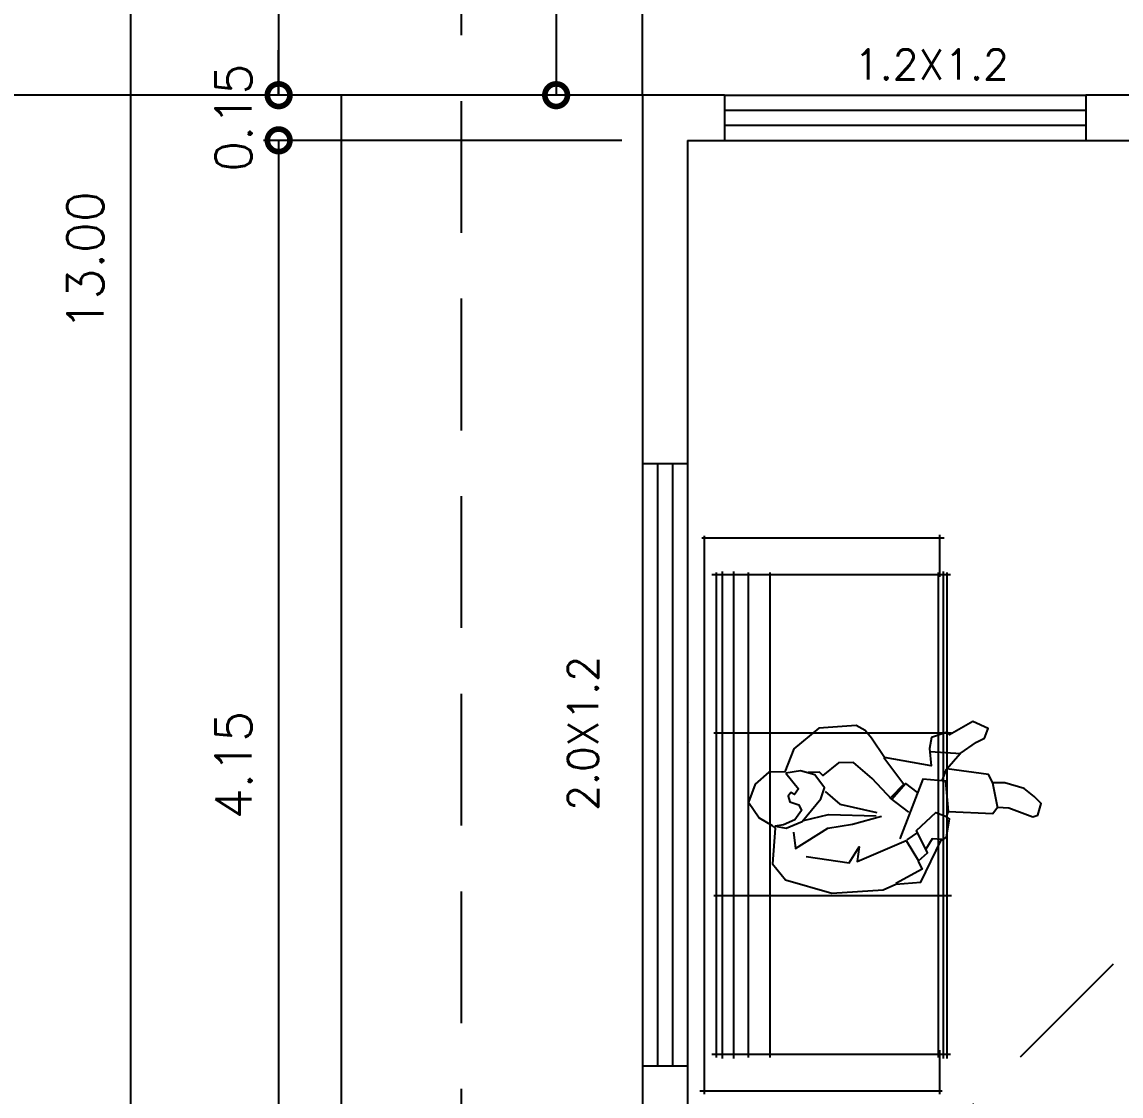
# Model space of a CAD drawing. Extents: x 500 to 638, y 181 to 267.
# Drawn here: x 533.316 to 536.966, y 228.948 to 232.515 of the extents above; entities that cross this region are included whole.
import ezdxf
from ezdxf.enums import TextEntityAlignment as Align

# ---------------------------------------------------------------- set-up
doc = ezdxf.new("R2010")
doc.units = 0
doc.header["$LTSCALE"] = 7
doc.linetypes.add('HIDDEN2', pattern=[0.1875, 0.125, -0.0625])
doc.layers.get('0').update_dxf_attribs({"linetype": 'CONTINUOUS'})
doc.layers.get('DEFPOINTS').update_dxf_attribs({"linetype": 'CONTINUOUS'})
for name, color, linetype in [('ACESSÓRIO', 2, 'CONTINUOUS'), ('ALVENARIA', 7, 'CONTINUOUS'), ('ALVENARIA1', 44, 'CONTINUOUS'), ('COBERTURA', 6, 'CONTINUOUS'), ('COTA', 1, 'CONTINUOUS'), ('JAPOR', 142, 'CONTINUOUS'), ('TEXTO2', 40, 'CONTINUOUS')]:
    doc.layers.add(name, color=color, linetype=linetype)
doc.styles.add('SIMPLEX', font='SIMPLEX.SHX')
doc.dimstyles.new('DIM50', dxfattribs={"dimtxt": 0.12, "dimasz": 0.15, "dimexe": 0.05, "dimexo": 0.09, "dimgap": 0.09, "dimtad": 1, "dimzin": 0, "dimdsep": 46, "dimtxsty": 'SIMPLEX', "dimblk1": 'DOTSMALL', "dimblk2": 'DOTSMALL', "dimsah": 1, "dimcen": 0.09, "dimadec": 0, "dimazin": 0, "dimtfac": 1, "dimtix": 1, "dimtofl": 0, "dimtmove": 2, "dimatfit": 3, "dimldrblk": 'DOTSMALL', "dimfxl": 1, "dimtolj": 1, "dimtzin": 0, "dimarcsym": 0})

# ---------------------------------------------------------------- blocks, each defined once
blk = doc.blocks.new('_DOTSMALL')
at = {"color": 0, "linetype": 'ByBlock', "const_width": 0.5}
blk.add_lwpolyline([(-0.0625, 0, 1), (0.0625, 0, 1)], format="xyb", close=True, dxfattribs=at)
blk = doc.blocks.new('*D16')
at = {"layer": 'COTA', "color": 0, "lineweight": -2}
for p, q in [((535.3086, 232.1219), (534.1188, 232.1219)), ((534.1688, 232.1219), (534.1688, 227.9719)), ((535.3086, 227.9719), (534.1188, 227.9719))]:
    blk.add_line(p, q, dxfattribs=at)
at = {"layer": 'DEFPOINTS', "color": 0}
for p in [(535.3986, 232.1219), (534.1688, 227.9719), (535.3986, 227.9719)]:
    blk.add_point(p, dxfattribs=at)
at = {"layer": 'COTA', "color": 0, "lineweight": -2, "xscale": 0.15, "yscale": 0.15, "zscale": 0.15}
for p, rotation in [((534.1688, 232.1219), 90), ((534.1688, 227.9719), 270)]:
    blk.add_blockref('_DOTSMALL', p, dxfattribs=dict(at, rotation=rotation))
at = {"layer": 'COTA', "color": 0, "insert": (534.0188, 230.0469), "char_height": 0.12, "attachment_point": 5, "rotation": 90, "style": 'SIMPLEX'}
blk.add_mtext('\\A1;4.15', dxfattribs=at)
blk = doc.blocks.new('Bipman03')
blk.add_lwpolyline([(0.2804, 0.0302), (0.4279, 0.0323), (0.4422, 0.0548), (0.4791, 0.0548), (0.561, 0.0302), (0.5773, 0.0364), (0.5855, 0.0753), (0.561, 0.0979), (0.526, 0.1221), (0.4606, 0.1368), (0.4217, 0.1347), (0.4053, 0.1614), (0.2661, 0.1716), (0.3071, 0.2249), (0.3583, 0.2659), (0.3849, 0.2802), (0.3951, 0.313), (0.3419, 0.3335), (0.2682, 0.2843), (0.26, 0.2925), (0.2088, 0.272), (0.2047, 0.2351), (0.2129, 0.1778), (0.0573, 0.1962), (0.0103, 0.2578), (-0.0124, 0.2823), (-0.0431, 0.2966), (-0.1672, 0.2805), (-0.2458, 0.2065), (-0.2703, 0.1286), (-0.3236, 0.1245), (-0.3666, 0.0815), (-0.385, 0.02), (-0.3461, -0.0292), (-0.3011, -0.0517), (-0.2908, -0.0599), (-0.2929, -0.1788), (-0.2458, -0.23), (-0.0902, -0.2648), (0.0798, -0.2423), (0.1207, -0.2218), (0.2026, -0.2095), (0.262, -0.0661), (0.2784, -0.0558), (0.2845, 0.0057), (0.2743, 0.0118)], close=True)
for points in [[(0.2067, 0.2249), (0.3091, 0.2249)], [(0.0552, 0.1962), (0.1269, 0.1122), (0.0839, 0.063), (0.1474, 0.02)], [(0.1719, 0.0876), (0.133, 0.1143), (0.09, 0.0589), (0.0204, 0.1245), (-0.0451, 0.1737), (-0.0943, 0.1696), (-0.1434, 0.1245), (-0.1557, 0.1347), (-0.1925, 0.1306)], [(0.2641, 0.1696), (0.2518, 0.1306)], [(-0.2663, 0.1245), (-0.2212, 0.0753), (-0.2335, 0.0548), (-0.2458, 0.061), (-0.254, 0.0487), (-0.2478, 0.0302), (-0.2171, 0.022), (-0.2069, 0.0036), (-0.2274, -0.0292), (-0.2642, -0.0476), (-0.2908, -0.0538), (-0.254, -0.0579), (-0.2028, -0.0333), (-0.1454, 0.0466), (-0.1352, 0.0835), (-0.17, 0.1245), (-0.2192, 0.1347), (-0.2663, 0.1245)], [(0.2804, 0.0302), (0.2646, 0.1306), (0.1883, 0.1327), (0.1248, -0.0702)], [(0.4197, 0.1347), (0.4422, 0.0528)], [(-0.1332, 0.0712), (-0.082, 0.0323), (0.0429, 0.0118)], [(-0.2294, -0.0702), (-0.2192, -0.1234), (-0.1168, -0.0497), (-0.0349, -0.0312), (0.0593, 0.0016)], [(-0.1987, -0.0292), (-0.1168, -0.0046), (0.0409, 0.0016)], [(-0.1823, -0.148), (-0.039, -0.1603), (-0.0083, -0.105), (-0.0124, -0.1542), (0.1453, -0.0743), (0.1904, -0.1398), (0.219, -0.1111), (0.1781, -0.0394), (0.2381, 0.0246), (0.2743, 0.0138)], [(0.1822, -0.0456), (0.1474, -0.0722)], [(0.2641, -0.064), (0.2313, -0.064), (0.2129, -0.0989)], [(0.1904, -0.1419), (0.2047, -0.1665), (0.1207, -0.2197)]]:
    blk.add_lwpolyline(points)
blk = doc.blocks.new('A$C7B130806')
at = {"layer": 'ACESSÓRIO'}
for p, q in [((0.0108, 0.8444), (0.0108, 0.0398)), ((0.1215, 0.8413), (1.7393, 0.8413)), ((1.7393, 0.8547), (0.1247, 0.8547)), ((0.1323, 0.8655), (0.1323, 0.8163)), ((0.1323, 0.8412), (0.1323, 0.0738)), ((0.6588, 0.8687), (0.6588, 0.0803)), ((1.1988, 0.8687), (1.1988, 0.0803)), ((1.7253, 0.8228), (1.7253, 0.8655)), ((0.1399, 0.8304), (0, 0.8304)), ((0.1247, 0.825), (1.7361, 0.825)), ((1.8576, 0.8304), (1.7113, 0.8304)), ((1.7253, 0.0738), (1.7253, 0.8379)), ((1.8468, 0.0333), (1.8468, 0.8379)), ((0.1247, 0.2659), (1.7361, 0.2659)), ((0.1247, 0.194), (1.7361, 0.194)), ((0.1215, 0.1451), (1.7393, 0.1451)), ((0.1215, 0.1072), (1.7393, 0.1072)), ((0.1247, 0.0879), (1.7361, 0.0879)), ((0.0032, 0.0474), (1.8576, 0.0474)), ((0.6896, 0), (0.6896, 0.0001))]:
    blk.add_line(p, q, dxfattribs=at)
at = {"layer": 'ACESSÓRIO', "rotation": 86.47595088633102}
blk.add_blockref('Bipman03', (0.9319, 0.5777), dxfattribs=at)
blk = doc.blocks.new('*D19')
at = {"layer": 'COTA', "color": 0, "lineweight": -2}
for p, q in [((535.3086, 238.0719), (534.1188, 238.0719)), ((534.1688, 238.0719), (534.1688, 232.2719)), ((535.3086, 232.2719), (534.1188, 232.2719))]:
    blk.add_line(p, q, dxfattribs=at)
at = {"layer": 'DEFPOINTS', "color": 0}
for p in [(535.3986, 238.0719), (534.1688, 232.2719), (535.3986, 232.2719)]:
    blk.add_point(p, dxfattribs=at)
at = {"layer": 'COTA', "color": 0, "lineweight": -2, "xscale": 0.15, "yscale": 0.15, "zscale": 0.15}
for p, rotation in [((534.1688, 238.0719), 90), ((534.1688, 232.2719), 270)]:
    blk.add_blockref('_DOTSMALL', p, dxfattribs=dict(at, rotation=rotation))
at = {"layer": 'COTA', "color": 0, "insert": (534.0188, 235.1719), "char_height": 0.12, "attachment_point": 5, "rotation": 90, "style": 'SIMPLEX'}
blk.add_mtext('\\A1;5.80', dxfattribs=at)
blk = doc.blocks.new('*D20')
at = {"layer": 'COTA', "color": 0, "lineweight": -2}
for p, q in [((534.1688, 232.2719), (534.1688, 232.4219)), ((535.3086, 232.2719), (534.1188, 232.2719)), ((535.3086, 232.1219), (534.1188, 232.1219)), ((534.1688, 232.1219), (534.1688, 231.9719))]:
    blk.add_line(p, q, dxfattribs=at)
at = {"layer": 'DEFPOINTS', "color": 0}
for p in [(535.3986, 232.2719), (534.1688, 232.1219), (535.3986, 232.1219)]:
    blk.add_point(p, dxfattribs=at)
at = {"layer": 'COTA', "color": 0, "lineweight": -2, "xscale": 0.15, "yscale": 0.15, "zscale": 0.15}
for p, rotation in [((534.1688, 232.2719), 270), ((534.1688, 232.1219), 90)]:
    blk.add_blockref('_DOTSMALL', p, dxfattribs=dict(at, rotation=rotation))
at = {"layer": 'COTA', "color": 0, "insert": (534.0188, 232.1969), "char_height": 0.12, "attachment_point": 5, "rotation": 90, "style": 'SIMPLEX'}
blk.add_mtext('\\A1;0.15', dxfattribs=at)
blk = doc.blocks.new('*D40')
at = {"layer": 'COTA', "color": 0, "lineweight": -2}
for p, q in [((535.2866, 238.2219), (533.6266, 238.2219)), ((533.6766, 238.2219), (533.6766, 225.2219)), ((535.2866, 225.2219), (533.6266, 225.2219))]:
    blk.add_line(p, q, dxfattribs=at)
at = {"layer": 'DEFPOINTS', "color": 0}
for p in [(535.3766, 238.2219), (533.6766, 225.2219), (535.3766, 225.2219)]:
    blk.add_point(p, dxfattribs=at)
at = {"layer": 'COTA', "color": 0, "lineweight": -2, "xscale": 0.15, "yscale": 0.15, "zscale": 0.15}
for p, rotation in [((533.6766, 238.2219), 90), ((533.6766, 225.2219), 270)]:
    blk.add_blockref('_DOTSMALL', p, dxfattribs=dict(at, rotation=rotation))
at = {"layer": 'COTA', "color": 0, "insert": (533.5266, 231.7219), "char_height": 0.12, "attachment_point": 5, "rotation": 90, "style": 'SIMPLEX'}
blk.add_mtext('\\A1;13.00', dxfattribs=at)
blk = doc.blocks.new('*D162')
at = {"layer": 'COTA', "color": 0, "lineweight": -2}
for p, q in [((535.2866, 235.0719), (535.0403, 235.0719)), ((535.0903, 235.0719), (535.0903, 232.2719)), ((535.2186, 232.2719), (535.0403, 232.2719))]:
    blk.add_line(p, q, dxfattribs=at)
at = {"layer": 'DEFPOINTS', "color": 0}
for p in [(535.3766, 235.0719), (535.0903, 232.2719), (535.3086, 232.2719)]:
    blk.add_point(p, dxfattribs=at)
at = {"layer": 'COTA', "color": 0, "lineweight": -2, "xscale": 0.15, "yscale": 0.15, "zscale": 0.15}
for p, rotation in [((535.0903, 235.0719), 90), ((535.0903, 232.2719), 270)]:
    blk.add_blockref('_DOTSMALL', p, dxfattribs=dict(at, rotation=rotation))
at = {"layer": 'COTA', "color": 0, "insert": (534.9403, 233.6719), "char_height": 0.12, "attachment_point": 5, "rotation": 90, "style": 'SIMPLEX'}
blk.add_mtext('\\A1;2.80', dxfattribs=at)

msp = doc.modelspace()

# ---------------------------------------------------------------- linework, layer by layer
at = {"layer": 'ALVENARIA'}
for p, q in [((535.3766, 232.2719), (535.3766, 232.1219)), ((535.3766, 232.2719), (535.3766, 231.0469)), ((535.6491, 232.2719), (535.3766, 232.2719)), ((535.6491, 232.2719), (535.6491, 232.1219)), ((537.1216, 232.2719), (536.8491, 232.2719)), ((536.8491, 232.2719), (536.8491, 232.1219)), ((535.5266, 232.1219), (535.5266, 231.0469)), ((535.5266, 232.1219), (535.6491, 232.1219)), ((536.8491, 232.1219), (537.1616, 232.1219)), ((535.5266, 231.0469), (535.3766, 231.0469)), ((535.5266, 229.0469), (535.3766, 229.0469)), ((535.3766, 229.0469), (535.3766, 226.231)), ((535.5266, 229.0469), (535.5266, 227.9719))]:
    msp.add_line(p, q, dxfattribs=at)
at = {"layer": 'ALVENARIA1'}
for p, q in [((535.3766, 232.2719), (535.3766, 235.0719)), ((535.3766, 232.2719), (530.0386, 232.2719)), ((534.3766, 232.2719), (534.3766, 225.3719))]:
    msp.add_line(p, q, dxfattribs=at)
at = {"layer": 'COBERTURA', "linetype": 'HIDDEN2', "ltscale": 0.5}
for q in [(534.776, 238.2219), (539.7014, 232.1466)]:
    msp.add_line((534.776, 227.2212), q, dxfattribs=at)
at = {"layer": 'JAPOR'}
for p, q in [((535.6491, 232.2719), (536.8491, 232.2719)), ((535.6491, 232.2219), (536.8491, 232.2219)), ((535.6491, 232.1719), (536.8491, 232.1719)), ((535.6491, 232.1219), (536.8491, 232.1219)), ((535.3766, 231.0469), (535.3766, 229.0469)), ((535.4266, 231.0469), (535.4266, 229.0469)), ((535.4766, 231.0469), (535.4766, 229.0469)), ((535.5266, 231.0469), (535.5266, 229.0469))]:
    msp.add_line(p, q, dxfattribs=at)

# ---------------------------------------------------------------- block references
at = {"layer": 'ACESSÓRIO', "rotation": 270}
msp.add_blockref('A$C7B130806', (535.534, 230.8116), dxfattribs=at)
at = {"layer": 'ACESSÓRIO', "xscale": -1}
msp.add_blockref('A$C7B130806', (538.2103, 228.0276), dxfattribs=at)

# ---------------------------------------------------------------- texts
at = {"layer": 'TEXTO2', "style": 'SIMPLEX'}
msp.add_text('1.2X1.2', height=0.1, dxfattribs=at).set_placement((536.3365, 232.3237), align=Align.CENTER)
msp.add_text('2.0X1.2', height=0.1, rotation=90, dxfattribs=at).set_placement((535.2295, 230.1521), align=Align.CENTER)

# ---------------------------------------------------------------- dimensions: what is measured, and where the dimension line sits
at = {"layer": 'COTA'}
for base, p1, p2, picture, middle in [((533.6766, 225.2219), (535.3766, 238.2219), (535.3766, 225.2219), '*D40', (533.5266, 231.7219)), ((534.1688, 232.2719), (535.3986, 238.0719), (535.3986, 232.2719), '*D19', (534.0188, 235.1719)), ((535.0903, 232.2719), (535.3766, 235.0719), (535.3086, 232.2719), '*D162', (534.9403, 233.6719)), ((534.1688, 232.1219), (535.3986, 232.2719), (535.3986, 232.1219), '*D20', (534.0188, 232.1969)), ((534.1688, 227.9719), (535.3986, 232.1219), (535.3986, 227.9719), '*D16', (534.0188, 230.0469))]:
    dim = msp.add_linear_dim(base=base, p1=p1, p2=p2, angle=90, dimstyle='DIM50', dxfattribs=at)
    dim.commit()
    dim.dimension.update_dxf_attribs({"geometry": picture, "text_midpoint": middle})

doc.saveas('drawing.dxf')
